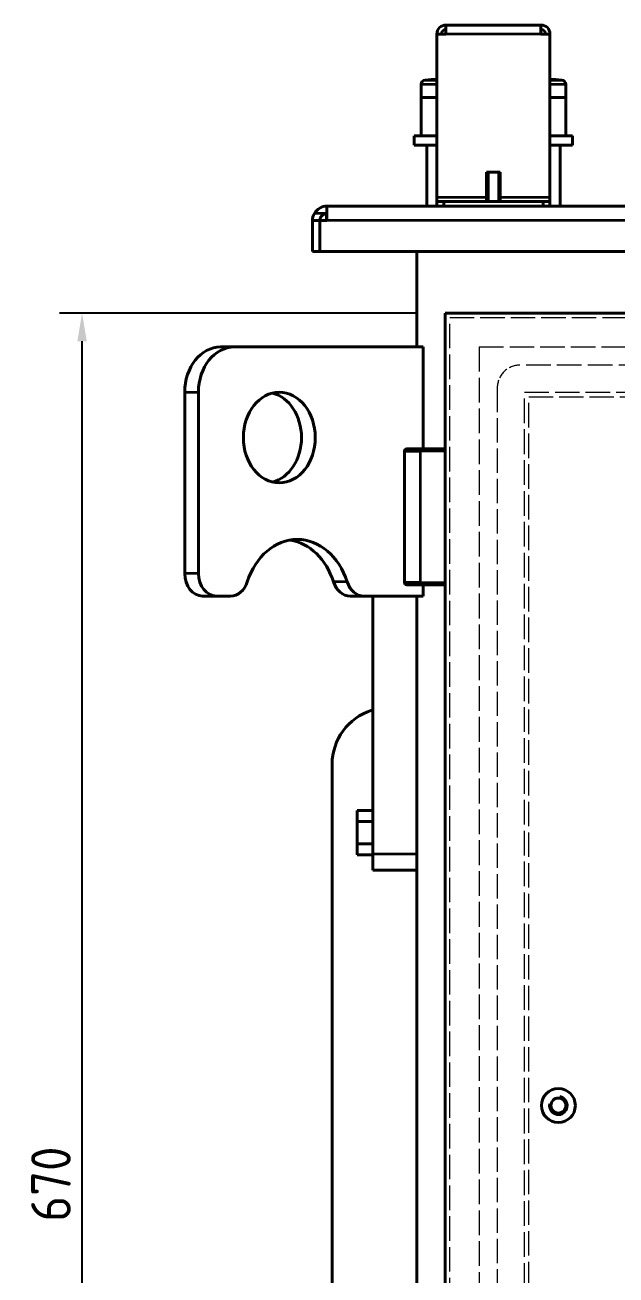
# Model space of a CAD drawing. Header units: millimetres. Extents: x 0 to 5945, y 0 to 4205.
# Drawn here: x 4331 to 4592, y 1889 to 2441 of the extents above; entities that cross this region are included whole.
import ezdxf

# ---------------------------------------------------------------- set-up
doc = ezdxf.new("R2010")
doc.units = ezdxf.units.MM
doc.header["$LTSCALE"] = 5
doc.linetypes.add('DASHED', pattern=[0.2067, 0.1654, -0.0413])
for name, color, linetype, lineweight in [('가려진 것(ISO)', 2, 'DASHED', 18), ('가시적인 것(ISO)', 3, 'Continuous', 40), ('가시적인 좁은 것(ISO)', 3, 'Continuous', 35), ('치수(ISO)', 2, 'Continuous', 25)]:
    doc.layers.add(name, color=color, linetype=linetype, lineweight=lineweight)
doc.styles.add('치수 텍스트_PSTEK_POSCO', font='isocp.shx')
doc.dimstyles.new('치수_PSTEK_POSCO', dxfattribs={"dimscale": 5, "dimtxt": 3.5, "dimasz": 2.5, "dimexe": 2, "dimexo": 2.5, "dimgap": 1, "dimtad": 1, "dimrnd": 1e-08, "dimdsep": 46, "dimtxsty": '치수 텍스트_PSTEK_POSCO', "dimcen": 0.09, "dimdle": 10, "dimclrd": 7, "dimclre": 7, "dimclrt": 2, "dimadec": 1, "dimazin": 2, "dimtfac": 1, "dimtmove": 0, "dimatfit": 3, "dimfxl": 0, "dimtolj": 1, "dimlwd": -1, "dimlwe": -1, "dimarcsym": 0})

# ---------------------------------------------------------------- blocks, each defined once
blk = doc.blocks.new('*D37')
at = {"layer": 'Defpoints', "color": 0}
for p in [(4356.32, 2313.72), (4516.87, 2313.72), (4516.87, 1643.72)]:
    blk.add_point(p, dxfattribs=at)
at = {"layer": '치수(ISO)', "color": 7}
for p, q in [((4504.37, 2313.72), (4346.32, 2313.72)), ((4356.32, 1656.22), (4356.32, 2301.22)), ((4504.37, 1643.72), (4346.32, 1643.72))]:
    blk.add_line(p, q, dxfattribs=at)
for points in [[(4354.24, 2301.22), (4358.41, 2301.22), (4356.32, 2313.72)], [(4354.24, 1656.22), (4358.41, 1656.22), (4356.32, 1643.72)]]:
    blk.add_solid(points, dxfattribs=at)
at = {"layer": '치수(ISO)', "color": 2, "insert": (4342.57, 1912.44), "char_height": 17.5, "attachment_point": 4, "rotation": 90, "style": '치수 텍스트_PSTEK_POSCO'}
blk.add_mtext('\\A1;670', dxfattribs=at)

msp = doc.modelspace()

# ---------------------------------------------------------------- linework, layer by layer
at = {"layer": '가려진 것(ISO)', "ltscale": 13.151269}
msp.add_line((4518.874, 1645.721), (4518.874, 2311.721), dxfattribs=at)
at = {"layer": '가려진 것(ISO)', "ltscale": 13.050004}
msp.add_line((4518.874, 2311.721), (5044.874, 2311.721), dxfattribs=at)
at = {"layer": '가려진 것(ISO)', "ltscale": 13.175637}
msp.add_line((4531.874, 2298.721), (4531.874, 1658.721), dxfattribs=at)
at = {"layer": '가려진 것(ISO)', "ltscale": 13.075485}
msp.add_line((4531.874, 2298.721), (5031.874, 2298.721), dxfattribs=at)
at = {"layer": '가려진 것(ISO)', "ltscale": 13.204701}
msp.add_line((5013.874, 2290.721), (4549.874, 2290.721), dxfattribs=at)
at = {"layer": '가려진 것(ISO)', "ltscale": 12.987153}
msp.add_line((4539.874, 2280.721), (4539.874, 1676.721), dxfattribs=at)
at = {"layer": '가려진 것(ISO)', "ltscale": 13.090868}
msp.add_line((4551.874, 2278.721), (5011.874, 2278.721), dxfattribs=at)
at = {"layer": '가려진 것(ISO)', "ltscale": 13.194353}
msp.add_line((4551.874, 1678.721), (4551.874, 2278.721), dxfattribs=at)
at = {"layer": '가려진 것(ISO)', "ltscale": 12.977034}
msp.add_line((4553.874, 2276.721), (5009.874, 2276.721), dxfattribs=at)
at = {"layer": '가려진 것(ISO)', "ltscale": 13.10639}
msp.add_line((4553.874, 1680.721), (4553.874, 2276.721), dxfattribs=at)
at = {"layer": '가려진 것(ISO)', "ltscale": 5.983681}
msp.add_arc((4549.874, 2280.721), 10, 90, 180, dxfattribs=at)
at = {"layer": '가시적인 것(ISO)'}
for p, q in [((4517.174, 2436.921), (4517.174, 2440.921)), ((4517.174, 2440.921), (4559.174, 2440.921)), ((4559.174, 2440.921), (4559.174, 2436.921)), ((4517.174, 2436.921), (4513.174, 2436.921)), ((4513.174, 2364.921), (4513.174, 2436.921)), ((4563.174, 2436.921), (4559.174, 2436.921)), ((4563.174, 2436.921), (4563.174, 2364.921)), ((4506.174, 2408.921), (4506.174, 2414.577)), ((4570.174, 2408.921), (4570.174, 2414.577)), ((4506.174, 2391.921), (4506.174, 2408.921)), ((4506.174, 2408.921), (4512.285, 2408.921)), ((4512.285, 2408.921), (4513.174, 2408.921)), ((4563.174, 2408.921), (4564.062, 2408.921)), ((4564.062, 2408.921), (4570.174, 2408.921)), ((4570.174, 2391.921), (4570.174, 2408.921)), ((4513.174, 2391.921), (4503.174, 2391.921)), ((4503.174, 2387.921), (4503.174, 2391.921)), ((4573.174, 2391.921), (4563.174, 2391.921)), ((4573.174, 2387.921), (4573.174, 2391.921)), ((4503.174, 2387.921), (4513.174, 2387.921)), ((4508.674, 2360.921), (4508.674, 2387.921)), ((4563.174, 2387.921), (4573.174, 2387.921)), ((4567.674, 2360.921), (4567.674, 2387.921)), ((4541.174, 2375.921), (4535.174, 2375.921)), ((4535.174, 2362.921), (4535.174, 2375.921)), ((4541.174, 2362.921), (4541.174, 2375.921)), ((4513.174, 2362.921), (4513.174, 2364.921)), ((4516.174, 2362.921), (4513.174, 2362.921)), ((4513.174, 2362.921), (4513.174, 2360.921)), ((4516.174, 2360.921), (4516.174, 2362.921)), ((4516.174, 2362.921), (4560.174, 2362.921)), ((4563.174, 2362.921), (4560.174, 2362.921)), ((4560.174, 2362.921), (4560.174, 2360.921)), ((4563.174, 2362.921), (4563.174, 2364.921)), ((4563.174, 2360.921), (4563.174, 2362.921)), ((4464.374, 2357.721), (4464.374, 2354.521)), ((4464.374, 2357.721), (4464.574, 2357.721)), ((4464.574, 2360.921), (5099.174, 2360.921)), ((4464.574, 2360.921), (4464.574, 2357.721)), ((4464.574, 2357.721), (4464.574, 2354.521)), ((4461.374, 2354.521), (4458.174, 2354.521)), ((4458.174, 2354.521), (4458.174, 2340.921)), ((4461.374, 2340.921), (4461.374, 2354.521)), ((4464.574, 2354.521), (4461.474, 2354.521)), ((4461.474, 2354.521), (4461.474, 2340.921)), ((4458.174, 2340.921), (4461.374, 2340.921)), ((5102.274, 2340.921), (4461.474, 2340.921)), ((4504.374, 2298.721), (4504.374, 2340.921)), ((4516.874, 1643.721), (4516.874, 2313.721)), ((4516.874, 2313.721), (5046.874, 2313.721)), ((4423.647, 2298.721), (4417.572, 2298.721)), ((4507.048, 2298.721), (4423.647, 2298.721)), ((4507.048, 2253.721), (4507.048, 2298.721)), ((4401.686, 2198.721), (4401.686, 2278.721)), ((4407.761, 2278.721), (4407.761, 2198.721)), ((4498.874, 2194.721), (4498.874, 2252.721)), ((4499.874, 2253.721), (4505.874, 2253.721)), ((4505.874, 2253.721), (4516.874, 2253.721)), ((4505.874, 2193.721), (4499.874, 2193.721)), ((4516.874, 2193.721), (4505.874, 2193.721)), ((4507.048, 2188.721), (4507.048, 2193.721)), ((4409.629, 2188.721), (4415.704, 2188.721)), ((4415.704, 2188.721), (4421.994, 2188.721)), ((4474.826, 2188.721), (4480.901, 2188.721)), ((4480.901, 2188.721), (4507.048, 2188.721)), ((4484.874, 2074.721), (4484.874, 2188.721)), ((4504.374, 1797.721), (4504.374, 2188.721)), ((4484.874, 2138.455), (4484.356, 2138.291)), ((4466.874, 2114.449), (4466.874, 1442.721)), ((4484.874, 2094.036), (4477.874, 2094.036)), ((4477.874, 2089.129), (4477.874, 2094.036)), ((4484.874, 2089.129), (4477.874, 2089.129)), ((4477.874, 2079.314), (4477.874, 2089.129)), ((4484.874, 2079.314), (4477.874, 2079.314)), ((4477.874, 2074.406), (4477.874, 2079.314)), ((4484.874, 2074.406), (4477.874, 2074.406)), ((4484.874, 2067.721), (4484.874, 2074.721)), ((4484.874, 2067.721), (4504.374, 2067.721))]:
    msp.add_line(p, q, dxfattribs=at)
for radius in [7.5, 3.323]:
    msp.add_circle((4566.874, 1963.721), radius, dxfattribs=at)
for centre, radius, start, end in [((4517.174, 2436.921), 4, 90, 180), ((4559.174, 2436.921), 4, 0, 90), ((4517.174, 2436.921), 2, 90, 180), ((4559.174, 2436.921), 2, 0, 90), ((4508.174, 2414.577), 2, 95.13004, 180), ((4538.174, 2080.412), 337.509, 94.24791, 95.13004), ((4538.174, 2080.412), 337.509, 84.86996, 85.75209), ((4568.174, 2414.577), 2, 0, 84.86996), ((4464.574, 2354.521), 6.4, 150, 180), ((4464.574, 2354.521), 6.4, 90, 150), ((4464.574, 2354.521), 3.2, 93.58332, 180), ((4499.874, 2252.721), 1, 90, 180), ((4499.874, 2194.721), 1, 180, 270), ((4491.874, 2114.449), 25, 107.5, 180)]:
    msp.add_arc(centre, radius, start, end, dxfattribs=at)
for centre, major_axis, start_param, end_param in [((4417.572, 2278.721), (0, 20), 0, 1.5707963), ((4423.647, 2278.721), (0, 20), 0, 1.5707963), ((4437.429, 2258.721), (0, -20), 0.1923988, 2.9491938), ((4451.447, 2183.721), (0, 30), 5.0967858, 7.4695849), ((4445.372, 2183.721), (0, 30), 5.0967858, 6.1553615), ((4409.629, 2198.721), (0, -10), 4.712389, 6.2831853), ((4415.704, 2198.721), (0, -10), 4.712389, 6.2831853), ((4421.994, 2198.721), (0, -10), 0, 1.1863996), ((4474.826, 2198.721), (0, -10), 5.0967858, 6.2831853), ((4480.901, 2198.721), (0, -10), 5.0967858, 6.2831853)]:
    msp.add_ellipse(centre, major_axis=major_axis, ratio=0.7943003, start_param=start_param, end_param=end_param, dxfattribs=at)
msp.add_ellipse((4443.504, 2258.721), major_axis=(0, 20), ratio=0.7943003, dxfattribs=at)
at = {"layer": '가시적인 좁은 것(ISO)'}
for p, q in [((4559.174, 2436.921), (4517.174, 2436.921)), ((4513.174, 2414.577), (4506.174, 2414.577)), ((4507.995, 2416.569), (4513.174, 2416.569)), ((4563.174, 2416.569), (4568.353, 2416.569)), ((4570.174, 2414.577), (4563.174, 2414.577)), ((4535.773, 2375.921), (4535.773, 2362.921)), ((4535.773, 2375.921), (4535.773, 2362.921)), ((4540.575, 2362.921), (4540.575, 2375.921)), ((4540.575, 2362.921), (4540.575, 2375.921)), ((4513.174, 2364.921), (4535.174, 2364.921)), ((4541.174, 2364.921), (4563.174, 2364.921)), ((4464.374, 2357.721), (4459.031, 2357.721)), ((5099.174, 2354.521), (4464.574, 2354.521)), ((4401.686, 2278.721), (4407.761, 2278.721)), ((4498.874, 2252.721), (4505.874, 2252.721)), ((4505.874, 2253.721), (4505.874, 2252.721)), ((4516.874, 2252.721), (4505.874, 2252.721)), ((4505.874, 2194.721), (4505.874, 2252.721)), ((4407.761, 2198.721), (4401.686, 2198.721)), ((4473.537, 2194.971), (4467.462, 2194.971)), ((4505.874, 2194.721), (4498.874, 2194.721)), ((4505.874, 2194.721), (4505.874, 2193.721)), ((4505.874, 2194.721), (4516.874, 2194.721)), ((4504.374, 2074.721), (4484.874, 2074.721))]:
    msp.add_line(p, q, dxfattribs=at)
msp.add_arc((4566.874, 1963.721), 4, 170, 80, dxfattribs=at)

# ---------------------------------------------------------------- dimensions: what is measured, and where the dimension line sits
at = {"layer": '치수(ISO)', "color": 7}
dim = msp.add_linear_dim(base=(4356.324, 2313.721), p1=(4516.874, 1643.721), p2=(4516.874, 2313.721), angle=270, dimstyle='치수_PSTEK_POSCO', override={"dimdec": 2, "dimtp": 0, "dimtm": 0, "dimtdec": 2, "dimtofl": 0, "dimatfit": 1}, dxfattribs=at)
dim.commit()
dim.dimension.update_dxf_attribs({"geometry": '*D37', "text_midpoint": (4356.324, 1928.721), "dimtype": 160})

doc.saveas('drawing.dxf')
